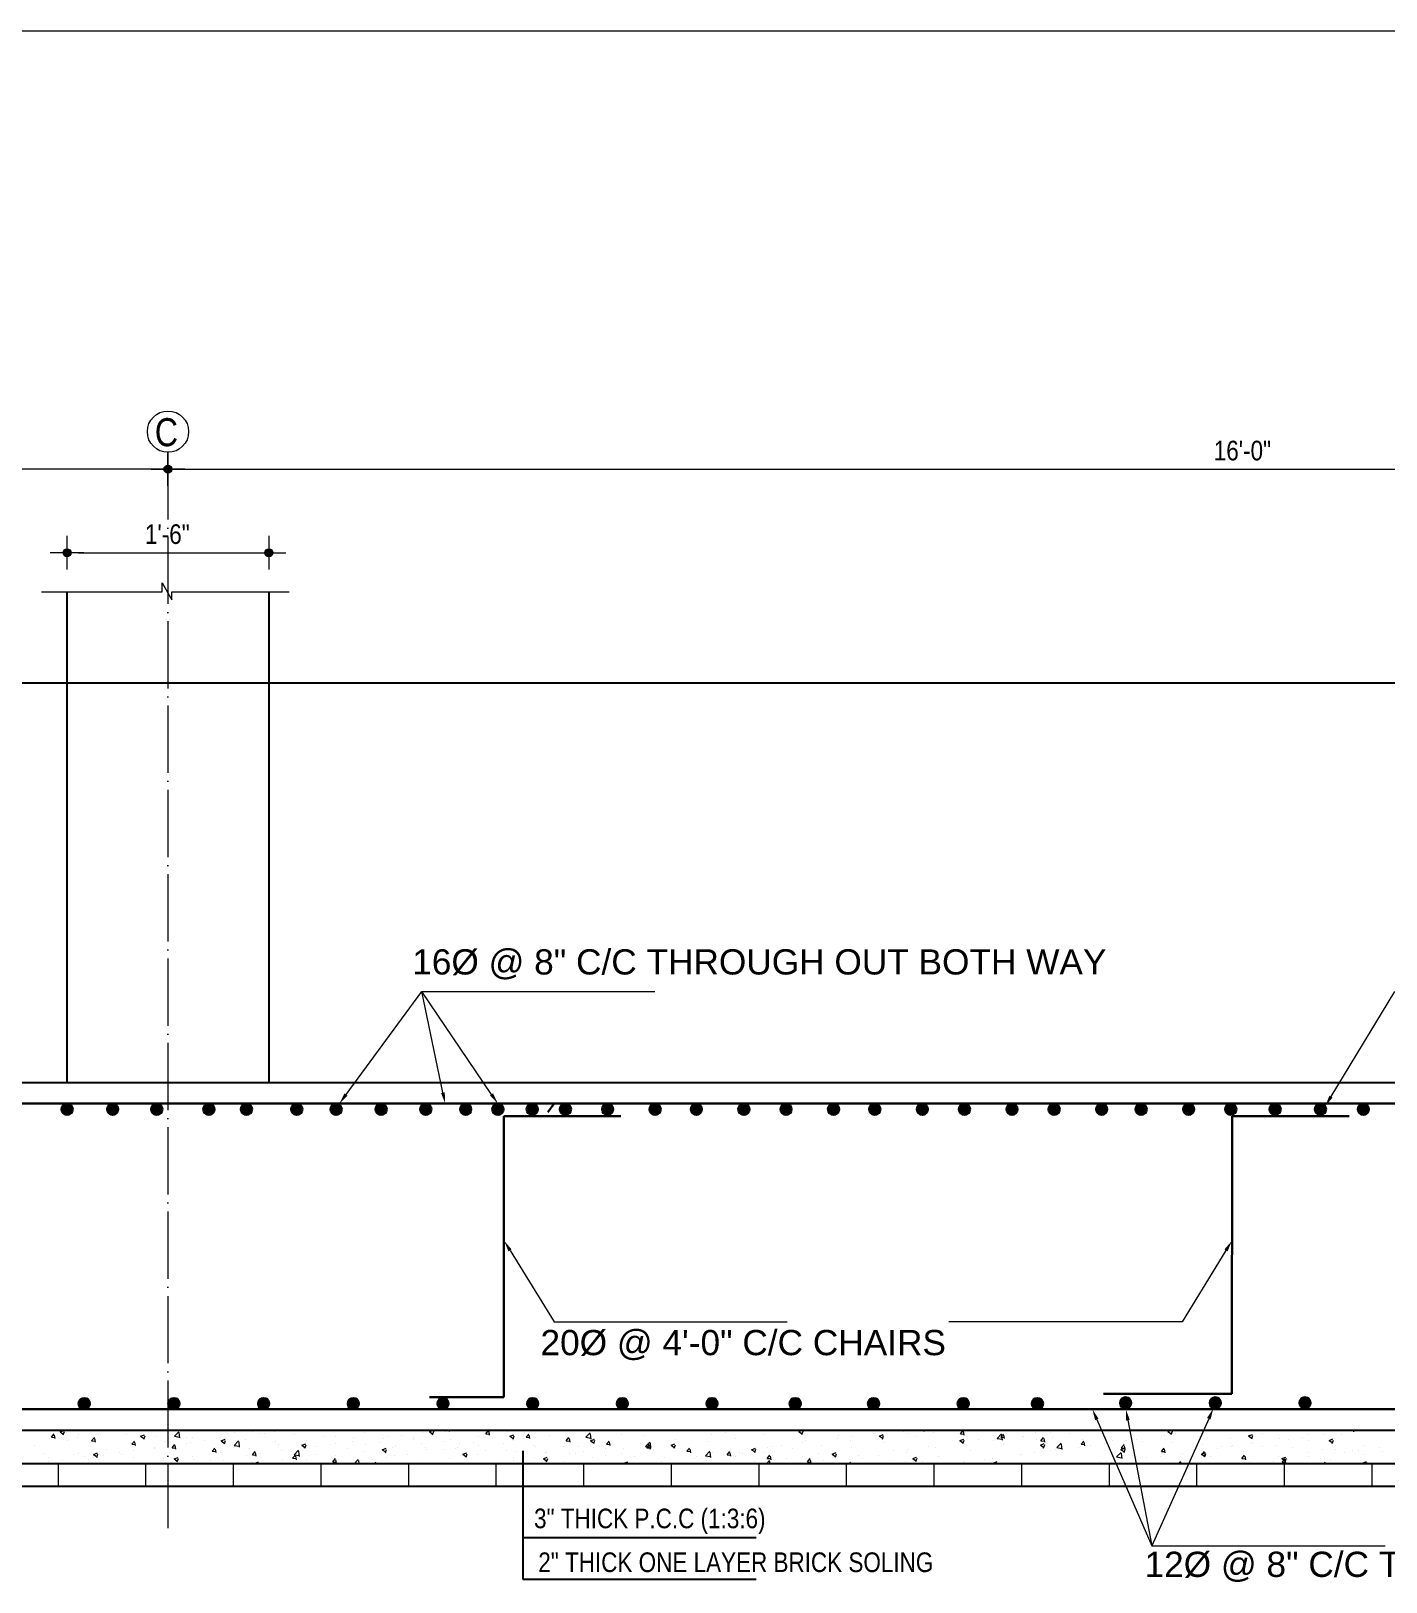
# Model space of a CAD drawing. Header units: inches. Extents: x 57837 to 133168, y 6972 to 27776.
# Drawn here: x 69526 to 70010, y 18899 to 19453 of the extents above; entities that cross this region are included whole.
import ezdxf

# ---------------------------------------------------------------- set-up
doc = ezdxf.new("R2010")
doc.units = ezdxf.units.IN
doc.header["$MEASUREMENT"] = 0
doc.linetypes.add('ACAD_ISO04W100', pattern=[30, 24, -3, 0, -3])
for name, color, linetype, lineweight in [('0.15L', 210, 'Continuous', 15), ('central line', 3, 'ACAD_ISO04W100', 5), ('DIM', 2, 'Continuous', 13), ('HACTH', 153, 'Continuous', 5), ('ROD', 1, 'Continuous', 40), ('rod position', 1, 'Continuous', 30)]:
    doc.layers.add(name, color=color, linetype=linetype, lineweight=lineweight)
doc.layers.add('elevation', color=3, linetype='Continuous')
doc.layers.add('text', color=255, linetype='Continuous')
doc.styles.add('Arial', font='arial.ttf', dxfattribs={"height": 6.5})
doc.styles.get("Standard").update_dxf_attribs({"font": 'ARIALN.TTF', "height": 7})

msp = doc.modelspace()

# ---------------------------------------------------------------- hatches: boundary and pattern name
at = {"lineweight": 13}
h = msp.add_hatch(color=256, dxfattribs=at)
edge = h.paths.add_edge_path()
edge.add_arc((69575.13, 19296.22), 1.42, 0, 360)
h = msp.add_hatch(color=256, dxfattribs=at)
edge = h.paths.add_edge_path()
edge.add_arc((69575.13, 19296.22), 1.42, 0, 360)
h = msp.add_hatch(color=256, dxfattribs=at)
edge = h.paths.add_edge_path()
edge.add_arc((69539.13, 19266.41), 1.42, 0, 360)
h = msp.add_hatch(color=256, dxfattribs=at)
edge = h.paths.add_edge_path()
edge.add_arc((69611.13, 19266.41), 1.42, 0, 360)
at = {"layer": 'ROD'}
h = msp.add_hatch(color=5, dxfattribs=at)
h.set_gradient(color1=(0, 0, 255), one_color=1, tint=1, name='SPHERICAL')
h.paths.add_polyline_path([(69541.12, 19067.86, 1), (69537.12, 19067.86, 1)])
h = msp.add_hatch(color=5, dxfattribs=at)
h.set_gradient(color1=(0, 0, 255), one_color=1, tint=1, name='SPHERICAL')
h.paths.add_polyline_path([(69557.39, 19067.86, 1), (69553.39, 19067.86, 1)])
h = msp.add_hatch(color=5, dxfattribs=at)
h.set_gradient(color1=(0, 0, 255), one_color=1, tint=1, name='SPHERICAL')
h.paths.add_polyline_path([(69573.12, 19067.86, 1), (69569.12, 19067.86, 1)])
h = msp.add_hatch(color=5, dxfattribs=at)
h.set_gradient(color1=(0, 0, 255), one_color=1, tint=1, name='SPHERICAL')
h.paths.add_polyline_path([(69591.71, 19067.86, 1), (69587.71, 19067.86, 1)])
h = msp.add_hatch(color=5, dxfattribs=at)
h.set_gradient(color1=(0, 0, 255), one_color=1, tint=1, name='SPHERICAL')
h.paths.add_polyline_path([(69605.12, 19067.86, 1), (69601.12, 19067.86, 1)])
h = msp.add_hatch(color=5, dxfattribs=at)
h.set_gradient(color1=(0, 0, 255), one_color=1, tint=1, name='SPHERICAL')
h.paths.add_polyline_path([(69623.1, 19067.86, 1), (69619.1, 19067.86, 1)])
h = msp.add_hatch(color=5, dxfattribs=at)
h.set_gradient(color1=(0, 0, 255), one_color=1, tint=1, name='SPHERICAL')
h.paths.add_polyline_path([(69637.12, 19067.86, 1), (69633.12, 19067.86, 1)])
h = msp.add_hatch(color=5, dxfattribs=at)
h.set_gradient(color1=(0, 0, 255), one_color=1, tint=1, name='SPHERICAL')
h.paths.add_polyline_path([(69653.17, 19067.86, 1), (69649.17, 19067.86, 1)])
h = msp.add_hatch(color=5, dxfattribs=at)
h.set_gradient(color1=(0, 0, 255), one_color=1, tint=1, name='SPHERICAL')
h.paths.add_polyline_path([(69669.12, 19067.86, 1), (69665.12, 19067.86, 1)])
h = msp.add_hatch(color=5, dxfattribs=at)
h.set_gradient(color1=(0, 0, 255), one_color=1, tint=1, name='SPHERICAL')
h.paths.add_polyline_path([(69683.37, 19067.86, 1), (69679.37, 19067.86, 1)])
h = msp.add_hatch(color=5, dxfattribs=at)
h.set_gradient(color1=(0, 0, 255), one_color=1, tint=1, name='SPHERICAL')
h.paths.add_polyline_path([(69694.83, 19067.86, 1), (69690.83, 19067.86, 1)])
h = msp.add_hatch(color=5, dxfattribs=at)
h.set_gradient(color1=(0, 0, 255), one_color=1, tint=1, name='SPHERICAL')
h.paths.add_polyline_path([(69707.1, 19067.86, 1), (69703.1, 19067.86, 1)])
h = msp.add_hatch(color=5, dxfattribs=at)
h.set_gradient(color1=(0, 0, 255), one_color=1, tint=1, name='SPHERICAL')
h.paths.add_polyline_path([(69718.96, 19067.86, 1), (69714.96, 19067.86, 1)])
h = msp.add_hatch(color=5, dxfattribs=at)
h.set_gradient(color1=(0, 0, 255), one_color=1, tint=1, name='SPHERICAL')
h.paths.add_polyline_path([(69734, 19067.86, 1), (69730, 19067.86, 1)])
h = msp.add_hatch(color=5, dxfattribs=at)
h.set_gradient(color1=(0, 0, 255), one_color=1, tint=1, name='SPHERICAL')
h.paths.add_polyline_path([(69750.96, 19067.86, 1), (69746.96, 19067.86, 1)])
h = msp.add_hatch(color=5, dxfattribs=at)
h.set_gradient(color1=(0, 0, 255), one_color=1, tint=1, name='SPHERICAL')
h.paths.add_polyline_path([(69765.67, 19067.86, 1), (69761.67, 19067.86, 1)])
h = msp.add_hatch(color=5, dxfattribs=at)
h.set_gradient(color1=(0, 0, 255), one_color=1, tint=1, name='SPHERICAL')
h.paths.add_polyline_path([(69782.63, 19067.86, 1), (69778.63, 19067.86, 1)])
h = msp.add_hatch(color=5, dxfattribs=at)
h.set_gradient(color1=(0, 0, 255), one_color=1, tint=1, name='SPHERICAL')
h.paths.add_polyline_path([(69797.67, 19067.86, 1), (69793.67, 19067.86, 1)])
h = msp.add_hatch(color=5, dxfattribs=at)
h.set_gradient(color1=(0, 0, 255), one_color=1, tint=1, name='SPHERICAL')
h.paths.add_polyline_path([(69814.63, 19067.86, 1), (69810.63, 19067.86, 1)])
h = msp.add_hatch(color=5, dxfattribs=at)
h.set_gradient(color1=(0, 0, 255), one_color=1, tint=1, name='SPHERICAL')
h.paths.add_polyline_path([(69829.34, 19067.86, 1), (69825.34, 19067.86, 1)])
h = msp.add_hatch(color=5, dxfattribs=at)
h.set_gradient(color1=(0, 0, 255), one_color=1, tint=1, name='SPHERICAL')
h.paths.add_polyline_path([(69846.3, 19067.86, 1), (69842.3, 19067.86, 1)])
h = msp.add_hatch(color=5, dxfattribs=at)
h.set_gradient(color1=(0, 0, 255), one_color=1, tint=1, name='SPHERICAL')
h.paths.add_polyline_path([(69861.34, 19067.86, 1), (69857.34, 19067.86, 1)])
h = msp.add_hatch(color=5, dxfattribs=at)
h.set_gradient(color1=(0, 0, 255), one_color=1, tint=1, name='SPHERICAL')
h.paths.add_polyline_path([(69878.3, 19067.86, 1), (69874.3, 19067.86, 1)])
h = msp.add_hatch(color=5, dxfattribs=at)
h.set_gradient(color1=(0, 0, 255), one_color=1, tint=1, name='SPHERICAL')
h.paths.add_polyline_path([(69893.34, 19067.86, 1), (69889.34, 19067.86, 1)])
h = msp.add_hatch(color=5, dxfattribs=at)
h.set_gradient(color1=(0, 0, 255), one_color=1, tint=1, name='SPHERICAL')
h.paths.add_polyline_path([(69910.3, 19067.86, 1), (69906.3, 19067.86, 1)])
h = msp.add_hatch(color=5, dxfattribs=at)
h.set_gradient(color1=(0, 0, 255), one_color=1, tint=1, name='SPHERICAL')
h.paths.add_polyline_path([(69924.37, 19067.86, 1), (69920.37, 19067.86, 1)])
h = msp.add_hatch(color=5, dxfattribs=at)
h.set_gradient(color1=(0, 0, 255), one_color=1, tint=1, name='SPHERICAL')
h.paths.add_polyline_path([(69941.33, 19067.86, 1), (69937.33, 19067.86, 1)])
h = msp.add_hatch(color=5, dxfattribs=at)
h.set_gradient(color1=(0, 0, 255), one_color=1, tint=1, name='SPHERICAL')
h.paths.add_polyline_path([(69956.37, 19067.86, 1), (69952.37, 19067.86, 1)])
h = msp.add_hatch(color=5, dxfattribs=at)
h.set_gradient(color1=(0, 0, 255), one_color=1, tint=1, name='SPHERICAL')
h.paths.add_polyline_path([(69972.19, 19067.86, 1), (69968.19, 19067.86, 1)])
h = msp.add_hatch(color=5, dxfattribs=at)
h.set_gradient(color1=(0, 0, 255), one_color=1, tint=1, name='SPHERICAL')
h.paths.add_polyline_path([(69988.37, 19067.86, 1), (69984.37, 19067.86, 1)])
h = msp.add_hatch(color=5, dxfattribs=at)
h.set_gradient(color1=(0, 0, 255), one_color=1, tint=1, name='SPHERICAL')
h.paths.add_polyline_path([(70003.66, 19067.86, 1), (69999.66, 19067.86, 1)])
h = msp.add_hatch(color=5, dxfattribs=at)
h.set_gradient(color1=(0, 0, 255), one_color=1, tint=1, name='SPHERICAL')
h.paths.add_polyline_path([(69547.25, 18962.83, 1), (69543.25, 18962.83, 1)])
h = msp.add_hatch(color=5, dxfattribs=at)
h.set_gradient(color1=(0, 0, 255), one_color=1, tint=1, name='SPHERICAL')
h.paths.add_polyline_path([(69579.25, 18962.83, 1), (69575.25, 18962.83, 1)])
h = msp.add_hatch(color=5, dxfattribs=at)
h.set_gradient(color1=(0, 0, 255), one_color=1, tint=1, name='SPHERICAL')
h.paths.add_polyline_path([(69611.25, 18962.83, 1), (69607.25, 18962.83, 1)])
h = msp.add_hatch(color=5, dxfattribs=at)
h.set_gradient(color1=(0, 0, 255), one_color=1, tint=1, name='SPHERICAL')
h.paths.add_polyline_path([(69643.25, 18962.83, 1), (69639.25, 18962.83, 1)])
h = msp.add_hatch(color=5, dxfattribs=at)
h.set_gradient(color1=(0, 0, 255), one_color=1, tint=1, name='SPHERICAL')
h.paths.add_polyline_path([(69675.25, 18962.83, 1), (69671.25, 18962.83, 1)])
h = msp.add_hatch(color=5, dxfattribs=at)
h.set_gradient(color1=(0, 0, 255), one_color=1, tint=1, name='SPHERICAL')
h.paths.add_polyline_path([(69707.25, 18962.83, 1), (69703.25, 18962.83, 1)])
h = msp.add_hatch(color=5, dxfattribs=at)
h.set_gradient(color1=(0, 0, 255), one_color=1, tint=1, name='SPHERICAL')
h.paths.add_polyline_path([(69739.25, 18962.83, 1), (69735.25, 18962.83, 1)])
h = msp.add_hatch(color=5, dxfattribs=at)
h.set_gradient(color1=(0, 0, 255), one_color=1, tint=1, name='SPHERICAL')
h.paths.add_polyline_path([(69771.25, 18962.83, 1), (69767.25, 18962.83, 1)])
h = msp.add_hatch(color=5, dxfattribs=at)
h.set_gradient(color1=(0, 0, 255), one_color=1, tint=1, name='SPHERICAL')
h.paths.add_polyline_path([(69800.93, 18962.83, 1), (69796.93, 18962.83, 1)])
h = msp.add_hatch(color=5, dxfattribs=at)
h.set_gradient(color1=(0, 0, 255), one_color=1, tint=1, name='SPHERICAL')
h.paths.add_polyline_path([(69828.91, 18962.83, 1), (69824.91, 18962.83, 1)])
h = msp.add_hatch(color=5, dxfattribs=at)
h.set_gradient(color1=(0, 0, 255), one_color=1, tint=1, name='SPHERICAL')
h.paths.add_polyline_path([(69860.91, 18962.83, 1), (69856.91, 18962.83, 1)])
h = msp.add_hatch(color=5, dxfattribs=at)
h.set_gradient(color1=(0, 0, 255), one_color=1, tint=1, name='SPHERICAL')
h.paths.add_polyline_path([(69887.39, 18962.83, 1), (69883.39, 18962.83, 1)])
h = msp.add_hatch(color=5, dxfattribs=at)
h.set_gradient(color1=(0, 0, 255), one_color=1, tint=1, name='SPHERICAL')
h.paths.add_polyline_path([(69918.84, 18963.09, 1), (69914.84, 18963.09, 1)])
h = msp.add_hatch(color=5, dxfattribs=at)
h.set_gradient(color1=(0, 0, 255), one_color=1, tint=1, name='SPHERICAL')
h.paths.add_polyline_path([(69950.84, 18963.09, 1), (69946.84, 18963.09, 1)])
h = msp.add_hatch(color=5, dxfattribs=at)
h.set_gradient(color1=(0, 0, 255), one_color=1, tint=1, name='SPHERICAL')
h.paths.add_polyline_path([(69982.84, 18963.09, 1), (69978.84, 18963.09, 1)])

# ---------------------------------------------------------------- linework, layer by layer
at = {"lineweight": 13}
for p, q in [((69575.13, 19302.22), (69575.13, 19290.22)), ((69575.13, 19290.22), (69575.13, 19302.22)), ((69569.13, 19296.22), (69581.13, 19296.22)), ((69581.13, 19296.22), (69569.13, 19296.22)), ((69539.13, 19260.41), (69539.13, 19272.41)), ((69611.13, 19272.41), (69611.13, 19260.41)), ((69545.13, 19266.41), (69533.13, 19266.41)), ((69605.13, 19266.41), (69617.13, 19266.41))]:
    msp.add_line(p, q, dxfattribs=at)
for centre in [(69575.13, 19296.22), (69575.13, 19296.22), (69539.13, 19266.41), (69611.13, 19266.41)]:
    msp.add_circle(centre, 1.42, dxfattribs=at)
at = {"layer": '0.15L', "lineweight": 18}
msp.add_circle((69575.13, 19309.6), 7.37, dxfattribs=at)
at = {"layer": 'central line'}
msp.add_line((69575.13, 19302.22), (69575.13, 18918.44), dxfattribs=at)
at = {"layer": 'DIM'}
for p, q in [((70374.08, 19452.54), (67752.73, 19452.54)), ((69571.13, 19296.22), (68786.35, 19296.22)), ((69579.13, 19296.22), (70338.39, 19296.22)), ((69543.13, 19266.41), (69607.13, 19266.41)), ((69529.99, 19252.5), (69573.08, 19252.5)), ((69573.08, 19252.5), (69573.08, 19255.66)), ((69573.08, 19255.66), (69576.49, 19249.63)), ((69576.49, 19249.63), (69576.49, 19252.5)), ((69576.49, 19252.5), (69618.42, 19252.5))]:
    msp.add_line(p, q, dxfattribs=at)
at = {"layer": 'DIM', "lineweight": 13}
for p, q in [((69638.65, 19073.09), (69665.65, 19109.84)), ((69690.58, 19073.17), (69665.65, 19109.84)), ((69665.65, 19109.84), (69748.89, 19109.84)), ((69673.23, 19073.78), (69665.65, 19109.84)), ((69665.65, 19109.84), (69748.89, 19109.84)), ((69665.65, 19109.84), (69748.89, 19109.84)), ((69990.13, 19072.36), (70012.88, 19109.84)), ((69697.19, 19017.5), (69712.88, 18992.03)), ((69952.65, 19017.5), (69936.96, 18992.03)), ((69712.88, 18992.03), (69796.12, 18992.03)), ((69936.96, 18992.03), (69853.72, 18992.03)), ((69906.57, 18957.16), (69926.22, 18912.05)), ((69917.67, 18956.9), (69926.22, 18912.05)), ((69946.51, 18957.44), (69926.22, 18912.05)), ((69926.22, 18912.05), (70009.46, 18912.05)), ((69926.22, 18912.05), (70009.46, 18912.05)), ((69926.22, 18912.05), (70009.46, 18912.05))]:
    msp.add_line(p, q, dxfattribs=at)
at = {"layer": 'DIM', "linetype": 'ByBlock', "lineweight": -3}
for p, q in [((69701.71, 18945.98), (69701.71, 18900.15)), ((69701.71, 18915.06), (69785.04, 18915.07)), ((69701.71, 18900.15), (69784.98, 18900.16))]:
    msp.add_line(p, q, dxfattribs=at)
at = {"layer": 'DIM', "lineweight": 13}
for points in [[(69673.88, 19073.92), (69674.05, 19069.86), (69672.57, 19073.64)], [(69639.19, 19072.69), (69636.28, 19069.86), (69638.11, 19073.48)], [(69691.13, 19073.55), (69692.83, 19069.86), (69690.03, 19072.8)], [(69990.7, 19072.02), (69988.06, 19068.94), (69989.56, 19072.71)], [(69696.62, 19017.15), (69695.09, 19020.9), (69697.75, 19017.85)], [(69952.08, 19017.85), (69954.75, 19020.9), (69953.22, 19017.15)], [(69905.96, 18956.89), (69904.97, 18960.83), (69907.18, 18957.43)], [(69917.01, 18956.77), (69916.92, 18960.83), (69918.32, 18957.02)], [(69945.9, 18957.71), (69948.15, 18961.09), (69947.12, 18957.17)]]:
    msp.add_solid(points, dxfattribs=at)
at = {"layer": 'elevation'}
for p, q in [((69539.13, 19077.35), (69539.13, 19252.5)), ((69611.13, 19252.5), (69611.13, 19077.35)), ((70378.39, 19219.9), (68818.35, 19219.9)), ((68818.35, 19077.35), (69539.13, 19077.35)), ((69539.13, 19077.35), (69611.13, 19077.35)), ((69611.13, 19077.35), (70306.39, 19077.35)), ((67748.73, 18953.35), (70378.39, 18953.35)), ((67748.73, 18953.35), (70378.39, 18953.35)), ((70378.39, 18941.35), (67748.73, 18941.35)), ((70378.39, 18941.35), (67748.73, 18941.35)), ((67748.73, 18933.35), (70378.39, 18933.35))]:
    msp.add_line(p, q, dxfattribs=at)
at = {"layer": 'HACTH', "lineweight": 0}
for p, q in [((69528.23, 18953.03), (69528.23, 18953.03)), ((69533.54, 18950.85), (69534.5, 18952)), ((69536.63, 18952.76), (69538.03, 18953.3)), ((69536.63, 18952.76), (69537.63, 18952.09)), ((69537.78, 18951.71), (69538.18, 18952.92)), ((69538.9, 18952.58), (69538.9, 18952.58)), ((69549.58, 18952.13), (69549.58, 18952.13)), ((69553.54, 18953.18), (69553.54, 18953.18)), ((69577.43, 18951.19), (69578.99, 18952.82)), ((69579.36, 18950.58), (69579.14, 18952.48)), ((69588.07, 18953.01), (69588.07, 18953.01)), ((69594.16, 18951.99), (69594.16, 18951.99)), ((69598.74, 18952.56), (69598.74, 18952.56)), ((69605.17, 18952.74), (69605.17, 18952.74)), ((69608.26, 18952.21), (69608.26, 18952.21)), ((69609.42, 18952.11), (69609.42, 18952.11)), ((69613.27, 18952.87), (69613.27, 18952.87)), ((69645.33, 18952.43), (69645.33, 18952.43)), ((69666.01, 18952.62), (69666.01, 18952.62)), ((69668.41, 18952.81), (69669.81, 18953.35)), ((69668.41, 18952.81), (69669.4, 18952.14)), ((69669.55, 18951.75), (69669.96, 18952.96)), ((69674.22, 18953.35), (69674.22, 18953.35)), ((69674.22, 18953.35), (69675.41, 18953.24)), ((69674.33, 18952.82), (69674.33, 18952.82)), ((69675.57, 18952.86), (69675.48, 18953.35)), ((69688.56, 18952.09), (69689.53, 18953.24)), ((69688.56, 18952.09), (69689.76, 18951.99)), ((69689.91, 18951.6), (69689.68, 18952.85)), ((69696.33, 18952.74), (69696.33, 18952.74)), ((69702.45, 18952.43), (69702.45, 18952.43)), ((69702.91, 18950.84), (69703.87, 18951.98)), ((69723.8, 18953.03), (69723.8, 18953.03)), ((69724.19, 18950.82), (69725.75, 18952.44)), ((69726.12, 18950.2), (69725.9, 18952.1)), ((69747.22, 18952.96), (69747.22, 18952.96)), ((69773.97, 18952.44), (69773.97, 18952.44)), ((69788.12, 18951.99), (69788.12, 18951.99)), ((69800.18, 18952.85), (69801.47, 18953.35)), ((69800.18, 18952.85), (69801.18, 18952.18)), ((69801.33, 18951.8), (69801.73, 18953.01)), ((69826.71, 18952.19), (69826.71, 18952.19)), ((69826.84, 18953.31), (69826.84, 18953.31)), ((69837.52, 18952.86), (69837.52, 18952.86)), ((69839.01, 18952.21), (69839.01, 18952.21)), ((69843.59, 18953.33), (69843.6, 18953.35)), ((69843.59, 18953.33), (69844.78, 18953.22)), ((69844.93, 18952.84), (69844.84, 18953.35)), ((69848.2, 18952.41), (69848.2, 18952.41)), ((69851.54, 18953.13), (69851.51, 18953.35)), ((69854.02, 18953.13), (69854.02, 18953.13)), ((69857.93, 18952.07), (69858.89, 18953.22)), ((69857.93, 18952.07), (69859.13, 18951.97)), ((69858.87, 18951.96), (69858.87, 18951.96)), ((69859.28, 18951.58), (69859.05, 18952.84)), ((69870.95, 18950.44), (69872.51, 18952.06)), ((69872.28, 18950.82), (69873.24, 18951.97)), ((69884.51, 18952.6), (69884.51, 18952.6)), ((69889.51, 18953.26), (69889.51, 18953.26)), ((69890.18, 18952.65), (69890.18, 18952.65)), ((69896.65, 18952.14), (69896.65, 18952.14)), ((69931.96, 18952.9), (69933.13, 18953.35)), ((69931.96, 18952.9), (69932.95, 18952.22)), ((69933.1, 18951.84), (69933.51, 18953.05)), ((69934.68, 18952.01), (69934.68, 18952.01)), ((69941.19, 18952.96), (69941.19, 18952.96)), ((69942.25, 18953.01), (69942.25, 18953.01)), ((69965.8, 18952.22), (69965.8, 18952.22)), ((69992.07, 18953.18), (69992.07, 18953.18)), ((69996.5, 18953.35), (69998.15, 18953.09)), ((69998.3, 18952.75), (69998.23, 18953.35)), ((69527.55, 18947.73), (69527.55, 18947.73)), ((69532.88, 18950.28), (69532.88, 18950.28)), ((69533.54, 18950.85), (69534.74, 18950.75)), ((69534.89, 18950.36), (69534.66, 18951.62)), ((69537.89, 18950.14), (69537.89, 18950.14)), ((69539.21, 18949.73), (69539.21, 18949.73)), ((69542.89, 18950.8), (69542.89, 18950.8)), ((69543.27, 18951.78), (69543.27, 18951.78)), ((69547.89, 18949.6), (69548.85, 18950.75)), ((69547.89, 18949.6), (69549.08, 18949.49)), ((69549.23, 18949.11), (69549, 18950.36)), ((69550.47, 18951.8), (69550.47, 18951.8)), ((69550.88, 18951.73), (69550.88, 18951.73)), ((69553.29, 18946.53), (69553.29, 18946.53)), ((69560.26, 18951.68), (69560.26, 18951.68)), ((69562.23, 18948.34), (69563.2, 18949.49)), ((69562.23, 18948.34), (69563.43, 18948.24)), ((69563.58, 18947.85), (69563.35, 18949.11)), ((69563.4, 18947.81), (69563.4, 18947.81)), ((69565.37, 18951.16), (69566.77, 18951.7)), ((69565.37, 18951.16), (69566.37, 18950.49)), ((69566.52, 18950.11), (69566.93, 18951.32)), ((69570.18, 18946.73), (69570.18, 18946.73)), ((69570.42, 18947.23), (69570.42, 18947.23)), ((69570.93, 18951.23), (69570.93, 18951.23)), ((69573.78, 18949.31), (69573.78, 18949.31)), ((69576.58, 18947.09), (69577.54, 18948.24)), ((69576.58, 18947.09), (69577.77, 18946.98)), ((69577.43, 18951.2), (69579.21, 18950.92)), ((69577.92, 18946.6), (69577.69, 18947.85)), ((69581.61, 18950.78), (69581.61, 18950.78)), ((69581.84, 18948.74), (69581.84, 18948.74)), ((69583.05, 18948.89), (69583.05, 18948.89)), ((69584.05, 18950.71), (69584.05, 18950.71)), ((69588.06, 18949.55), (69588.06, 18949.55)), ((69590.92, 18945.83), (69591.89, 18946.98)), ((69592.27, 18945.34), (69592.04, 18946.6)), ((69592.29, 18950.33), (69592.29, 18950.33)), ((69593.51, 18950.74), (69593.51, 18950.74)), ((69594.12, 18949.56), (69595.52, 18950.1)), ((69594.12, 18949.56), (69595.11, 18948.89)), ((69595.26, 18948.51), (69595.67, 18949.72)), ((69595.63, 18950.55), (69595.63, 18950.55)), ((69598.77, 18947.88), (69600.33, 18949.51)), ((69598.77, 18947.88), (69600.55, 18947.61)), ((69600.7, 18947.27), (69600.48, 18949.17)), ((69602.96, 18949.88), (69602.96, 18949.88)), ((69604.3, 18946.84), (69604.3, 18946.84)), ((69613.64, 18949.43), (69613.64, 18949.43)), ((69614.57, 18948.24), (69614.57, 18948.24)), ((69620.1, 18951.66), (69620.1, 18951.66)), ((69622.86, 18947.96), (69624.26, 18948.5)), ((69622.86, 18947.96), (69623.85, 18947.29)), ((69624.01, 18946.91), (69624.41, 18948.11)), ((69624.31, 18948.97), (69624.31, 18948.97)), ((69624.67, 18949.52), (69624.67, 18949.52)), ((69628.21, 18947.64), (69628.21, 18947.64)), ((69630.77, 18951.21), (69630.77, 18951.21)), ((69633.22, 18948.3), (69633.22, 18948.3)), ((69634.99, 18948.52), (69634.99, 18948.52)), ((69635.06, 18951.02), (69635.06, 18951.02)), ((69639.34, 18946.81), (69639.34, 18946.81)), ((69640.8, 18949.3), (69640.8, 18949.3)), ((69641.45, 18950.76), (69641.45, 18950.76)), ((69645.67, 18948.07), (69645.67, 18948.07)), ((69651, 18948.81), (69651, 18948.81)), ((69651.6, 18946.36), (69653, 18946.89)), ((69652.13, 18950.31), (69652.13, 18950.31)), ((69652.75, 18945.3), (69653.15, 18946.51)), ((69653.43, 18950.96), (69653.43, 18950.96)), ((69655.19, 18947.05), (69655.19, 18947.05)), ((69656.34, 18947.62), (69656.34, 18947.62)), ((69658.43, 18951.62), (69658.43, 18951.62)), ((69662.66, 18950.82), (69662.66, 18950.82)), ((69662.8, 18949.86), (69662.8, 18949.86)), ((69665.57, 18948.55), (69665.57, 18948.55)), ((69667.02, 18947.17), (69667.02, 18947.17)), ((69667.46, 18946.43), (69667.46, 18946.43)), ((69673.48, 18949.41), (69673.48, 18949.41)), ((69675.84, 18949.96), (69675.84, 18949.96)), ((69677.7, 18946.72), (69677.7, 18946.72)), ((69678.39, 18947.05), (69678.39, 18947.05)), ((69679.12, 18948.43), (69679.12, 18948.43)), ((69684.16, 18948.95), (69684.16, 18948.95)), ((69685.95, 18951.24), (69685.95, 18951.24)), ((69685.96, 18948.05), (69685.96, 18948.05)), ((69690.78, 18950.43), (69690.78, 18950.43)), ((69694.83, 18948.5), (69694.83, 18948.5)), ((69697.15, 18951.21), (69698.55, 18951.74)), ((69697.15, 18951.21), (69698.14, 18950.54)), ((69698.3, 18950.15), (69698.7, 18951.36)), ((69698.59, 18949.71), (69698.59, 18949.71)), ((69702.91, 18950.84), (69704.1, 18950.73)), ((69703.6, 18950.37), (69703.6, 18950.37)), ((69704.26, 18950.35), (69704.03, 18951.6)), ((69705.51, 18948.05), (69705.51, 18948.05)), ((69706.36, 18947.49), (69706.36, 18947.49)), ((69711.17, 18951.37), (69711.17, 18951.37)), ((69716.19, 18947.6), (69716.19, 18947.6)), ((69716.46, 18948.77), (69716.46, 18948.77)), ((69717.25, 18949.58), (69718.22, 18950.73)), ((69717.25, 18949.58), (69718.45, 18949.48)), ((69718.6, 18949.09), (69718.37, 18950.34)), ((69721.75, 18947.43), (69721.75, 18947.43)), ((69724.19, 18950.82), (69725.97, 18950.54)), ((69725.89, 18949.6), (69727.29, 18950.14)), ((69725.89, 18949.6), (69726.89, 18948.93)), ((69726.85, 18950.27), (69726.85, 18950.27)), ((69726.86, 18947.15), (69726.86, 18947.15)), ((69727.04, 18948.55), (69727.44, 18949.76)), ((69731.12, 18946.8), (69731.12, 18946.8)), ((69731.6, 18948.33), (69732.56, 18949.47)), ((69731.6, 18948.33), (69732.79, 18948.22)), ((69732.95, 18947.84), (69732.72, 18949.09)), ((69733.41, 18949.44), (69733.41, 18949.44)), ((69737.12, 18951.68), (69737.12, 18951.68)), ((69737.54, 18946.7), (69737.54, 18946.7)), ((69743.75, 18948.46), (69743.75, 18948.46)), ((69745.08, 18951.44), (69745.08, 18951.44)), ((69745.54, 18947.5), (69747.09, 18949.13)), ((69745.54, 18947.5), (69747.31, 18947.23)), ((69745.94, 18947.07), (69746.91, 18948.22)), ((69745.94, 18947.07), (69747.14, 18946.97)), ((69747.29, 18946.58), (69747.06, 18947.83)), ((69747.47, 18946.89), (69747.25, 18948.79)), ((69748.76, 18949.12), (69748.76, 18949.12)), ((69754.63, 18948), (69756.03, 18948.54)), ((69754.63, 18948), (69755.63, 18947.33)), ((69755.78, 18946.95), (69756.19, 18948.16)), ((69756.34, 18950.12), (69756.34, 18950.12)), ((69757.36, 18947.8), (69757.36, 18947.8)), ((69760.29, 18945.82), (69761.25, 18946.96)), ((69761.64, 18945.33), (69761.41, 18946.58)), ((69767.63, 18949.21), (69767.63, 18949.21)), ((69768.97, 18951.78), (69768.97, 18951.78)), ((69777.73, 18950.49), (69777.73, 18950.49)), ((69783.38, 18946.4), (69784.78, 18946.94)), ((69784.52, 18945.35), (69784.93, 18946.56)), ((69788.92, 18947.21), (69788.92, 18947.21)), ((69790.91, 18947.51), (69790.91, 18947.51)), ((69793.92, 18947.87), (69793.92, 18947.87)), ((69798.15, 18946.74), (69798.15, 18946.74)), ((69801.5, 18948.87), (69801.5, 18948.87)), ((69802.57, 18949.52), (69802.57, 18949.52)), ((69808.25, 18948.02), (69808.25, 18948.02)), ((69814.13, 18950.53), (69814.13, 18950.53)), ((69814.23, 18951.52), (69814.23, 18951.52)), ((69818.64, 18949.52), (69818.64, 18949.52)), ((69819.03, 18947.13), (69819.03, 18947.13)), ((69819.14, 18951.19), (69819.14, 18951.19)), ((69828.91, 18950.93), (69828.91, 18950.93)), ((69828.92, 18951.25), (69830.32, 18951.79)), ((69828.92, 18951.25), (69829.92, 18950.58)), ((69830.07, 18950.2), (69830.48, 18951.4)), ((69830.69, 18949.13), (69830.69, 18949.13)), ((69839.09, 18946.62), (69839.09, 18946.62)), ((69842.35, 18951.13), (69842.35, 18951.13)), ((69846.66, 18947.62), (69846.66, 18947.62)), ((69849.15, 18947.05), (69849.15, 18947.05)), ((69857.67, 18949.65), (69859.07, 18950.19)), ((69857.67, 18949.65), (69858.66, 18948.98)), ((69858.81, 18948.59), (69859.22, 18949.8)), ((69859.29, 18949.28), (69859.29, 18949.28)), ((69859.42, 18948.46), (69859.42, 18948.46)), ((69864.3, 18949.94), (69864.3, 18949.94)), ((69869.52, 18949.74), (69869.52, 18949.74)), ((69869.55, 18951.51), (69869.55, 18951.51)), ((69870.95, 18950.44), (69872.73, 18950.16)), ((69871.88, 18950.94), (69871.88, 18950.94)), ((69872.28, 18950.82), (69873.47, 18950.71)), ((69872.88, 18949.82), (69872.66, 18951.72)), ((69873.32, 18948.14), (69873.32, 18948.14)), ((69873.62, 18950.33), (69873.39, 18951.58)), ((69879.91, 18951.24), (69879.91, 18951.24)), ((69880.23, 18951.05), (69880.23, 18951.05)), ((69884.98, 18950.14), (69884.98, 18950.14)), ((69886.41, 18948.05), (69887.81, 18948.58)), ((69886.41, 18948.05), (69887.4, 18947.38)), ((69886.62, 18949.56), (69887.58, 18950.71)), ((69886.62, 18949.56), (69887.82, 18949.46)), ((69887.56, 18946.99), (69887.96, 18948.2)), ((69887.97, 18949.07), (69887.74, 18950.33)), ((69890.9, 18950.6), (69890.9, 18950.6)), ((69892.3, 18947.12), (69893.86, 18948.75)), ((69892.3, 18947.12), (69894.08, 18946.85)), ((69894.23, 18946.51), (69894.01, 18948.41)), ((69900.04, 18947.27), (69900.04, 18947.27)), ((69900.97, 18948.31), (69901.93, 18949.46)), ((69900.97, 18948.31), (69902.16, 18948.2)), ((69901.58, 18950.15), (69901.58, 18950.15)), ((69902.31, 18947.82), (69902.08, 18949.07)), ((69904.46, 18948.03), (69904.46, 18948.03)), ((69909.46, 18948.69), (69909.46, 18948.69)), ((69910.43, 18948.77), (69910.43, 18948.77)), ((69912.26, 18949.7), (69912.26, 18949.7)), ((69915.15, 18946.44), (69916.55, 18946.98)), ((69915.15, 18946.44), (69916.15, 18945.77)), ((69915.31, 18947.05), (69916.28, 18948.2)), ((69915.31, 18947.05), (69916.51, 18946.95)), ((69916.3, 18945.39), (69916.7, 18946.6)), ((69916.66, 18946.56), (69916.43, 18947.82)), ((69917.04, 18949.69), (69917.04, 18949.69)), ((69920.7, 18950.18), (69920.7, 18950.18)), ((69922.93, 18949.25), (69922.93, 18949.25)), ((69929.66, 18945.8), (69930.62, 18946.95)), ((69929.67, 18951.35), (69929.67, 18951.35)), ((69931, 18945.31), (69930.77, 18946.56)), ((69930.8, 18951.46), (69930.8, 18951.46)), ((69933.61, 18948.8), (69933.61, 18948.8)), ((69942.48, 18948.22), (69942.48, 18948.22)), ((69944.29, 18948.35), (69944.29, 18948.35)), ((69949.62, 18946.78), (69949.62, 18946.78)), ((69951.21, 18947.71), (69951.21, 18947.71)), ((69954.14, 18950.22), (69954.14, 18950.22)), ((69954.63, 18947.44), (69954.63, 18947.44)), ((69954.96, 18947.9), (69954.96, 18947.9)), ((69960.7, 18951.29), (69962.1, 18951.83)), ((69960.7, 18951.29), (69961.69, 18950.62)), ((69961.31, 18948.99), (69961.31, 18948.99)), ((69961.85, 18950.24), (69962.25, 18951.45)), ((69962.2, 18948.44), (69962.2, 18948.44)), ((69965.64, 18947.45), (69965.64, 18947.45)), ((69970.59, 18947.83), (69970.59, 18947.83)), ((69971.7, 18950.49), (69971.7, 18950.49)), ((69974.83, 18950.1), (69974.83, 18950.1)), ((69976.32, 18947), (69976.32, 18947)), ((69979.84, 18950.76), (69979.84, 18950.76)), ((69981.97, 18951.9), (69981.97, 18951.9)), ((69982.26, 18949.83), (69982.26, 18949.83)), ((69986.99, 18946.54), (69986.99, 18946.54)), ((69987.41, 18951.76), (69987.41, 18951.76)), ((69989.44, 18949.69), (69990.84, 18950.23)), ((69989.44, 18949.69), (69990.44, 18949.02)), ((69990.59, 18948.64), (69990.99, 18949.85)), ((69991.83, 18946.52), (69991.83, 18946.52)), ((69993.92, 18951.83), (69993.92, 18951.83)), ((70002.22, 18948.02), (70002.22, 18948.02)), ((70007.37, 18947.19), (70007.37, 18947.19)), ((69530.71, 18945.1), (69530.71, 18945.1)), ((69532.63, 18942.25), (69532.63, 18942.25)), ((69532.64, 18943.62), (69532.64, 18943.62)), ((69537.63, 18942.91), (69537.63, 18942.91)), ((69541.38, 18944.65), (69541.38, 18944.65)), ((69543.03, 18945.12), (69543.03, 18945.12)), ((69545.21, 18943.91), (69545.21, 18943.91)), ((69546.85, 18942.73), (69546.85, 18942.73)), ((69548.57, 18944.71), (69549.97, 18945.25)), ((69548.57, 18944.71), (69549.56, 18944.04)), ((69549.72, 18943.66), (69550.12, 18944.87)), ((69552.06, 18944.2), (69552.06, 18944.2)), ((69557.84, 18945.57), (69557.84, 18945.57)), ((69558.52, 18944.73), (69558.52, 18944.73)), ((69562.74, 18943.75), (69562.74, 18943.75)), ((69562.85, 18946.23), (69562.85, 18946.23)), ((69573.41, 18943.3), (69573.41, 18943.3)), ((69573.54, 18942.65), (69573.54, 18942.65)), ((69577.31, 18943.11), (69578.71, 18943.65)), ((69577.31, 18943.11), (69578.31, 18942.44)), ((69578.46, 18942.06), (69578.87, 18943.26)), ((69582.8, 18941.66), (69582.8, 18941.66)), ((69583.81, 18944.06), (69583.81, 18944.06)), ((69584.09, 18942.85), (69584.09, 18942.85)), ((69590.37, 18942.66), (69590.37, 18942.66)), ((69590.92, 18945.83), (69592.12, 18945.73)), ((69593.91, 18945.34), (69593.91, 18945.34)), ((69594.77, 18942.4), (69594.77, 18942.4)), ((69603, 18944.32), (69603, 18944.32)), ((69605.27, 18944.58), (69606.23, 18945.73)), ((69605.27, 18944.58), (69606.46, 18944.47)), ((69605.44, 18941.95), (69605.44, 18941.95)), ((69606.05, 18941.51), (69607.45, 18942.05)), ((69606.05, 18941.51), (69606.29, 18941.35)), ((69606.62, 18944.09), (69606.38, 18945.34)), ((69607.5, 18941.35), (69607.61, 18941.66)), ((69608.01, 18944.98), (69608.01, 18944.98)), ((69614.33, 18941.59), (69614.33, 18941.59)), ((69615.58, 18945.98), (69615.58, 18945.98)), ((69616.01, 18942.81), (69616.01, 18942.81)), ((69616.12, 18941.5), (69616.12, 18941.5)), ((69619.61, 18943.32), (69620.58, 18944.47)), ((69619.61, 18943.32), (69620.81, 18943.22)), ((69620.12, 18944.57), (69621.68, 18946.2)), ((69620.12, 18944.57), (69621.9, 18944.3)), ((69620.96, 18942.83), (69620.73, 18944.09)), ((69622.05, 18943.96), (69621.83, 18945.86)), ((69624.43, 18942.87), (69624.43, 18942.87)), ((69627.67, 18944.81), (69627.67, 18944.81)), ((69633.96, 18942.07), (69634.92, 18943.22)), ((69633.96, 18942.07), (69635.15, 18941.96)), ((69634.82, 18944.37), (69634.82, 18944.37)), ((69635.31, 18941.58), (69635.07, 18942.83)), ((69635.53, 18941.41), (69635.53, 18941.41)), ((69641.54, 18941.35), (69643.02, 18942.89)), ((69643.31, 18941.35), (69643.17, 18942.55)), ((69644.13, 18942.42), (69644.13, 18942.42)), ((69645.08, 18945.77), (69645.08, 18945.77)), ((69648.17, 18943.07), (69648.17, 18943.07)), ((69648.75, 18941.35), (69649.27, 18941.96)), ((69649.46, 18941.35), (69649.42, 18941.58)), ((69651.6, 18946.36), (69652.6, 18945.69)), ((69653.17, 18943.73), (69653.17, 18943.73)), ((69655.79, 18944.42), (69655.79, 18944.42)), ((69660.75, 18944.73), (69660.75, 18944.73)), ((69665.33, 18941.9), (69665.33, 18941.9)), ((69673.38, 18946.39), (69673.38, 18946.39)), ((69675.6, 18943.3), (69675.6, 18943.3)), ((69680.34, 18944.76), (69681.74, 18945.29)), ((69680.34, 18944.76), (69681.34, 18944.08)), ((69681.49, 18943.7), (69681.9, 18944.91)), ((69685.7, 18944.58), (69685.7, 18944.58)), ((69686.76, 18941.43), (69686.76, 18941.43)), ((69688.37, 18946.27), (69688.37, 18946.27)), ((69693.33, 18941.82), (69693.33, 18941.82)), ((69696.09, 18946.08), (69696.09, 18946.08)), ((69698.34, 18942.48), (69698.34, 18942.48)), ((69698.42, 18943.43), (69698.42, 18943.43)), ((69699.05, 18945.82), (69699.05, 18945.82)), ((69705.91, 18943.48), (69705.91, 18943.48)), ((69709.09, 18943.15), (69710.49, 18943.69)), ((69709.09, 18943.15), (69710.08, 18942.48)), ((69709.73, 18945.37), (69709.73, 18945.37)), ((69710.09, 18945.43), (69710.09, 18945.43)), ((69710.23, 18942.1), (69710.64, 18943.31)), ((69716.22, 18942.11), (69716.22, 18942.11)), ((69718.54, 18945.14), (69718.54, 18945.14)), ((69720.4, 18944.92), (69720.4, 18944.92)), ((69723.55, 18945.8), (69723.55, 18945.8)), ((69726.6, 18943.61), (69726.6, 18943.61)), ((69731.08, 18944.46), (69731.08, 18944.46)), ((69736.87, 18945.02), (69736.87, 18945.02)), ((69737.83, 18941.55), (69739.23, 18942.09)), ((69737.83, 18941.55), (69738.13, 18941.35)), ((69739.26, 18941.35), (69739.38, 18941.71)), ((69741.76, 18944.01), (69741.76, 18944.01)), ((69746.98, 18946.3), (69746.98, 18946.3)), ((69748.22, 18946.25), (69748.22, 18946.25)), ((69751.07, 18942.23), (69751.07, 18942.23)), ((69752.43, 18943.56), (69752.43, 18943.56)), ((69755.91, 18941.51), (69755.91, 18941.51)), ((69758.89, 18945.8), (69758.89, 18945.8)), ((69760.29, 18945.82), (69761.48, 18945.71)), ((69763.11, 18943.11), (69763.11, 18943.11)), ((69763.71, 18943.89), (69763.71, 18943.89)), ((69766.88, 18944.19), (69768.44, 18945.82)), ((69766.88, 18944.19), (69768.66, 18943.92)), ((69767.39, 18942.55), (69767.39, 18942.55)), ((69767.58, 18943.51), (69767.58, 18943.51)), ((69768.81, 18943.58), (69768.59, 18945.48)), ((69768.71, 18944.55), (69768.71, 18944.55)), ((69769.57, 18945.35), (69769.57, 18945.35)), ((69773.78, 18942.66), (69773.78, 18942.66)), ((69774.63, 18944.56), (69775.6, 18945.71)), ((69774.63, 18944.56), (69775.83, 18944.46)), ((69775.98, 18944.07), (69775.75, 18945.32)), ((69776.29, 18945.55), (69776.29, 18945.55)), ((69777.49, 18943.83), (69777.49, 18943.83)), ((69779.24, 18945.51), (69779.24, 18945.51)), ((69780.24, 18944.89), (69780.24, 18944.89)), ((69783.38, 18946.4), (69784.37, 18945.73)), ((69784.46, 18942.21), (69784.46, 18942.21)), ((69787.88, 18945.33), (69787.88, 18945.33)), ((69788.67, 18941.35), (69789.78, 18942.51)), ((69788.98, 18943.31), (69789.94, 18944.45)), ((69788.98, 18943.31), (69790.17, 18943.2)), ((69790.03, 18941.35), (69789.94, 18942.17)), ((69790.33, 18942.82), (69790.1, 18944.07)), ((69790.92, 18944.44), (69790.92, 18944.44)), ((69795.14, 18941.76), (69795.14, 18941.76)), ((69795.7, 18943.12), (69795.7, 18943.12)), ((69801.6, 18943.99), (69801.6, 18943.99)), ((69803.32, 18942.05), (69804.29, 18943.2)), ((69803.32, 18942.05), (69804.52, 18941.95)), ((69804.67, 18941.56), (69804.44, 18942.81)), ((69807.36, 18945.13), (69807.36, 18945.13)), ((69808.01, 18941.36), (69808.01, 18941.36)), ((69808.87, 18942.64), (69808.87, 18942.64)), ((69812.12, 18944.8), (69813.52, 18945.34)), ((69812.12, 18944.8), (69813.11, 18944.13)), ((69812.27, 18943.54), (69812.27, 18943.54)), ((69813.27, 18943.75), (69813.67, 18944.95)), ((69813.88, 18943.3), (69813.88, 18943.3)), ((69818.13, 18941.35), (69818.63, 18941.94)), ((69818.39, 18942.86), (69818.39, 18942.86)), ((69818.83, 18941.35), (69818.79, 18941.56)), ((69821.45, 18944.3), (69821.45, 18944.3)), ((69822.95, 18943.09), (69822.95, 18943.09)), ((69828.66, 18944.27), (69828.66, 18944.27)), ((69833.63, 18942.64), (69833.63, 18942.64)), ((69834.08, 18945.96), (69834.08, 18945.96)), ((69838.33, 18942.13), (69838.33, 18942.13)), ((69838.77, 18945.55), (69838.77, 18945.55)), ((69840.86, 18943.2), (69842.26, 18943.73)), ((69840.86, 18943.2), (69841.86, 18942.53)), ((69842.01, 18942.14), (69842.41, 18943.35)), ((69844.3, 18942.19), (69844.3, 18942.19)), ((69849.99, 18944.13), (69849.99, 18944.13)), ((69854.03, 18941.39), (69854.03, 18941.39)), ((69854.98, 18941.74), (69854.98, 18941.74)), ((69859.04, 18942.05), (69859.04, 18942.05)), ((69859.18, 18941.8), (69859.18, 18941.8)), ((69861.65, 18946.13), (69861.65, 18946.13)), ((69866.61, 18943.05), (69866.61, 18943.05)), ((69869.28, 18943.08), (69869.28, 18943.08)), ((69869.6, 18941.6), (69871, 18942.13)), ((69869.6, 18941.6), (69869.97, 18941.35)), ((69871.02, 18941.35), (69871.16, 18941.75)), ((69879.24, 18944.71), (69879.24, 18944.71)), ((69879.67, 18944.58), (69879.67, 18944.58)), ((69884.25, 18945.37), (69884.25, 18945.37)), ((69889.94, 18945.99), (69889.94, 18945.99)), ((69891.83, 18946.37), (69891.83, 18946.37)), ((69907.48, 18942.21), (69907.48, 18942.21)), ((69910.18, 18942.11), (69910.18, 18942.11)), ((69911.78, 18941.8), (69911.78, 18941.8)), ((69913.64, 18943.81), (69915.2, 18945.44)), ((69913.64, 18943.81), (69915.42, 18943.54)), ((69915.57, 18943.2), (69915.35, 18945.1)), ((69919.15, 18944.21), (69919.15, 18944.21)), ((69920.45, 18943.52), (69920.45, 18943.52)), ((69924.41, 18943.46), (69924.41, 18943.46)), ((69929.42, 18944.12), (69929.42, 18944.12)), ((69929.66, 18945.8), (69930.85, 18945.69)), ((69930.55, 18944.8), (69930.55, 18944.8)), ((69930.81, 18946.21), (69930.81, 18946.21)), ((69935.6, 18941.82), (69935.6, 18941.82)), ((69935.8, 18941.35), (69936.55, 18942.13)), ((69936.75, 18941.35), (69936.7, 18941.79)), ((69936.99, 18945.12), (69936.99, 18945.12)), ((69940.94, 18946.3), (69940.94, 18946.3)), ((69943.89, 18944.84), (69945.29, 18945.38)), ((69943.89, 18944.84), (69944.89, 18944.17)), ((69944, 18944.54), (69944.97, 18945.69)), ((69944, 18944.54), (69945.2, 18944.44)), ((69945.04, 18943.79), (69945.45, 18945)), ((69945.35, 18944.05), (69945.12, 18945.31)), ((69947.27, 18943.82), (69947.27, 18943.82)), ((69958.35, 18943.29), (69959.31, 18944.44)), ((69958.35, 18943.29), (69959.54, 18943.18)), ((69958.93, 18945.83), (69958.93, 18945.83)), ((69959.7, 18942.8), (69959.46, 18944.05)), ((69961.07, 18942.33), (69961.07, 18942.33)), ((69969.57, 18942.21), (69969.57, 18942.21)), ((69971.46, 18943.83), (69971.46, 18943.83)), ((69972.64, 18943.24), (69974.04, 18943.78)), ((69972.64, 18943.24), (69973.63, 18942.57)), ((69972.69, 18942.03), (69973.66, 18943.18)), ((69972.69, 18942.03), (69973.89, 18941.93)), ((69973.78, 18942.19), (69974.19, 18943.4)), ((69974.04, 18941.54), (69973.81, 18942.8)), ((69974.58, 18942.87), (69974.58, 18942.87)), ((69981.73, 18945.24), (69981.73, 18945.24)), ((69982.15, 18943.87), (69982.15, 18943.87)), ((69987.51, 18941.35), (69988, 18941.93)), ((69988.19, 18941.35), (69988.15, 18941.54)), ((69989.9, 18942.83), (69989.9, 18942.83)), ((69994.78, 18945.53), (69994.78, 18945.53)), ((69997.67, 18946.09), (69997.67, 18946.09)), ((69999.79, 18946.19), (69999.79, 18946.19)), ((70001.38, 18941.64), (70002.78, 18942.18)), ((70001.38, 18941.64), (70001.81, 18941.35)), ((70001.56, 18944.83), (70001.56, 18944.83)), ((70001.97, 18941.36), (70001.97, 18941.36)), ((70002.78, 18941.35), (70002.93, 18941.79)), ((70008.34, 18945.64), (70008.34, 18945.64))]:
    msp.add_line(p, q, dxfattribs=at)
at = {"layer": 'HACTH', "color": 3}
for p, q in [((69536.03, 18933.35), (69536.03, 18941.35)), ((69567.28, 18933.35), (69567.28, 18941.35)), ((69598.53, 18933.35), (69598.53, 18941.35)), ((69629.78, 18933.35), (69629.78, 18941.35)), ((69661.03, 18933.35), (69661.03, 18941.35)), ((69692.28, 18933.35), (69692.28, 18941.35)), ((69723.53, 18933.35), (69723.53, 18941.35)), ((69754.78, 18933.35), (69754.78, 18941.35)), ((69786.03, 18933.35), (69786.03, 18941.35)), ((69817.28, 18933.35), (69817.28, 18941.35)), ((69848.53, 18933.35), (69848.53, 18941.35)), ((69879.78, 18933.35), (69879.78, 18941.35)), ((69911.03, 18933.35), (69911.03, 18941.35)), ((69942.28, 18933.35), (69942.28, 18941.35)), ((69973.53, 18933.35), (69973.53, 18941.35)), ((70004.78, 18933.35), (70004.78, 18941.35))]:
    msp.add_line(p, q, dxfattribs=at)
at = {"layer": 'rod position'}
for p, q in [((67753.74, 19069.86), (70374.37, 19069.86)), ((68922.28, 19069.86), (70247.01, 19069.86)), ((69710.62, 19066.76), (69712.9, 19069.86)), ((67753.74, 18960.83), (70374.36, 18960.83))]:
    msp.add_line(p, q, dxfattribs=at)
at = {"layer": 'rod position', "color": 4}
for p, q in [((69695.02, 19065.36), (69694.91, 18965.14)), ((69736.73, 19065.36), (69695.02, 19065.36)), ((69954.85, 19065.36), (69954.73, 18966.27)), ((69996.55, 19065.36), (69954.85, 19065.36)), ((69694.91, 18965.14), (69668.41, 18965.14)), ((69954.73, 18966.27), (69908.92, 18966.27))]:
    msp.add_line(p, q, dxfattribs=at)
at = {"layer": 'rod position'}
for centre in [(69539.12, 19067.86), (69555.39, 19067.86), (69571.12, 19067.86), (69589.71, 19067.86), (69603.12, 19067.86), (69621.1, 19067.86), (69635.12, 19067.86), (69651.17, 19067.86), (69667.12, 19067.86), (69681.37, 19067.86), (69692.83, 19067.86), (69705.1, 19067.86), (69716.96, 19067.86), (69732, 19067.86), (69748.96, 19067.86), (69763.67, 19067.86), (69780.63, 19067.86), (69795.67, 19067.86), (69812.63, 19067.86), (69827.34, 19067.86), (69844.3, 19067.86), (69859.34, 19067.86), (69876.3, 19067.86), (69891.34, 19067.86), (69908.3, 19067.86), (69922.37, 19067.86), (69939.33, 19067.86), (69954.37, 19067.86), (69970.19, 19067.86), (69986.37, 19067.86), (70001.66, 19067.86), (69545.25, 18962.83), (69577.25, 18962.83), (69609.25, 18962.83), (69641.25, 18962.83), (69673.25, 18962.83), (69705.25, 18962.83), (69737.25, 18962.83), (69769.25, 18962.83), (69798.93, 18962.83), (69826.91, 18962.83), (69858.91, 18962.83), (69885.39, 18962.83), (69916.84, 18963.09), (69948.84, 18963.09), (69980.84, 18963.09)]:
    msp.add_circle(centre, 2, dxfattribs=at)

# ---------------------------------------------------------------- texts
at = {"layer": 'DIM'}
for s, p in [('16\'-0"', (69948.3, 19299.36)), ('1\'-6"', (69566.91, 19269.54))]:
    msp.add_text(s, height=7, dxfattribs=at).set_placement(p)
at = {"layer": 'text'}
for s, height, p in [('C', 10, (69570.43, 19304.41)), (' 3" THICK P.C.C (1:3:6)', 7, (69703.53, 18918.37)), ('2" THICK ONE LAYER BRICK SOLING', 7, (69707.26, 18902.74))]:
    msp.add_text(s, height=height, dxfattribs=at).set_placement(p)
at = {"layer": 'text', "color": 3, "style": 'Arial'}
for s, p in [('16Ø @ 8" C/C THROUGH OUT BOTH WAY', (69662.28, 19115.93)), ('20Ø @ 4\'-0" C/C CHAIRS', (69708.05, 18980.11)), ('12Ø @ 8" C/C THROUGH OUT BOTH WAY', (69923.59, 18901))]:
    msp.add_text(s, height=9, rotation=360, dxfattribs=at).set_placement(p)

doc.saveas('drawing.dxf')
